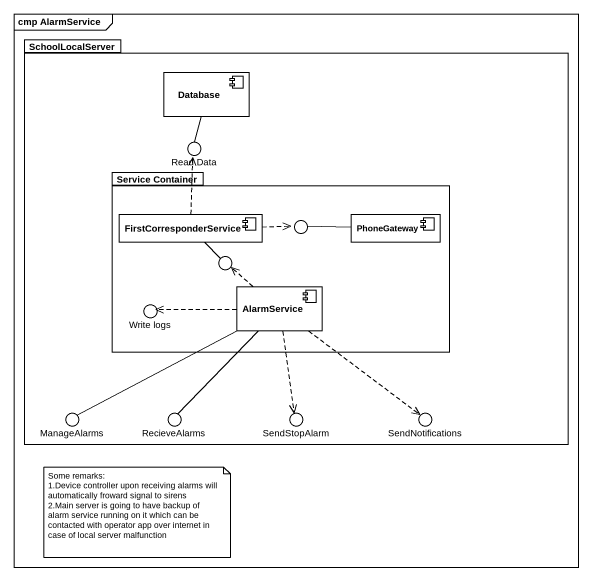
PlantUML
@startuml
mainframe cmp AlarmService
package SchoolLocalServer {
  component "Database" as Database_
  package "Service Container" as Service_Container {
    component FirstCorresponderService
    component PhoneGateway
    component AlarmService
  }
}
() "Read Data" as Read_Data
() " " as lollipop1
() " " as lollipop2
() "Write logs" as Write_logs
() ManageAlarms
() RecieveAlarms
() SendStopAlarm
() SendNotifications
SchoolLocalServer -up- Read_Data
Service_Container -up- lollipop1
Service_Container -left- lollipop2
Service_Container -left- Write_logs
SchoolLocalServer -- ManageAlarms
SchoolLocalServer -- RecieveAlarms
SchoolLocalServer -- SendStopAlarm
SchoolLocalServer -- SendNotifications
Database_ -- Read_Data
FirstCorresponderService .up.> Read_Data
FirstCorresponderService .right.> lollipop1
FirstCorresponderService -- lollipop2
PhoneGateway -left- lollipop1
AlarmService .up.> lollipop2
AlarmService .left.> Write_logs
AlarmService -left- ManageAlarms
AlarmService -- RecieveAlarms
AlarmService ..> SendStopAlarm
AlarmService ..> SendNotifications
note as N1
  Some remarks:
  1.Device controller upon receiving alarms will automatically froward signal to sirens
  2.Main server is going to have backup of alarm service running on it which can be contacted with operator app over internet in case of local server malfunction
end note
@enduml
